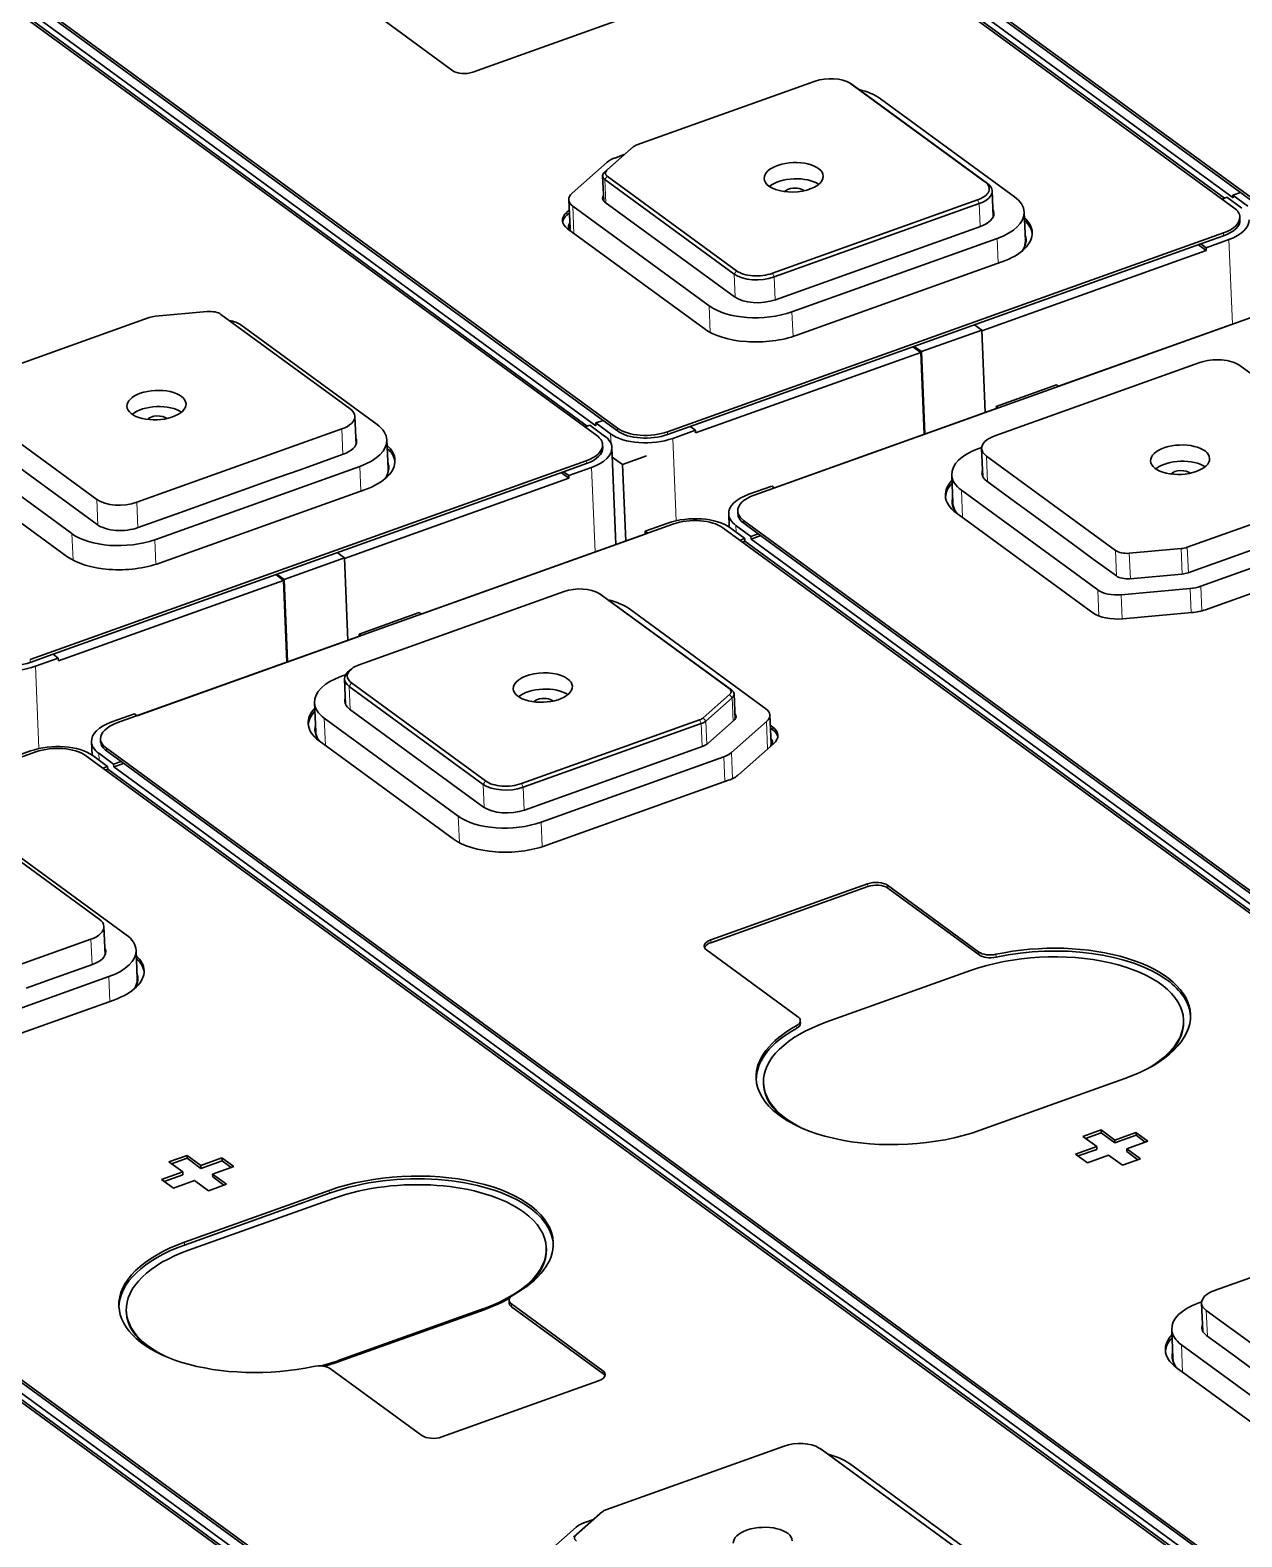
# Model space of a CAD drawing. Extents: x -1334 to -16, y -214 to 699.
# Drawn here: x -363.4 to -279.4, y 161.6 to 266.1 of the extents above; entities that cross this region are included whole.
import ezdxf

# ---------------------------------------------------------------- set-up
doc = ezdxf.new("R2010")
doc.units = 0

msp = doc.modelspace()

# ---------------------------------------------------------------- linework, layer by layer
at = {"color": 7, "lineweight": 35}
for p, q in [((-279.905, 253.768), (-357.382, 310.413)), ((-355.944, 310.928), (-278.466, 254.282)), ((-280.562, 254.43), (-355.85, 309.475)), ((-355.432, 309.624), (-279.966, 254.45)), ((-354.929, 309.997), (-279.464, 254.823)), ((-400.127, 295.13), (-322.649, 238.485)), ((-324.088, 237.97), (-401.566, 294.616)), ((-324.746, 238.633), (-400.033, 293.677)), ((-399.615, 293.827), (-324.15, 238.652)), ((-399.113, 294.2), (-323.647, 239.025)), ((-319.191, 238.233), (-280.629, 252.021)), ((-317.602, 238.603), (-282.202, 251.261)), ((-274.619, 247.627), (-313.181, 233.839)), ((-363.375, 222.435), (-324.813, 236.223)), ((-361.785, 222.806), (-326.385, 235.463)), ((-313.905, 232.092), (-236.428, 175.446)), ((-318.802, 231.829), (-357.364, 218.041)), ((-237.867, 174.932), (-315.344, 231.577)), ((-312.891, 231.161), (-237.426, 175.987)), ((-238.524, 175.594), (-313.812, 230.639)), ((-313.393, 230.788), (-237.928, 175.614)), ((-358.089, 216.294), (-280.611, 159.649)), ((-362.986, 216.031), (-401.548, 202.243)), ((-282.05, 159.134), (-359.527, 215.78)), ((-357.074, 215.364), (-281.609, 160.189)), ((-282.707, 159.797), (-357.995, 214.841)), ((-357.577, 214.991), (-282.111, 159.816)), ((-326.233, 143.337), (-403.711, 199.982)), ((-402.272, 200.496), (-324.794, 143.851)), ((-401.258, 199.566), (-325.792, 144.392)), ((-326.89, 143.999), (-402.178, 199.043)), ((-401.76, 199.193), (-326.294, 144.019))]:
    msp.add_line(p, q, dxfattribs=at)
at = {"color": 7, "lineweight": 35, "ltscale": 0.196195}
for p, q in [((-340.404, 267.903), (-334.069, 263.271)), ((-297.589, 202.159), (-303.924, 206.791)), ((-297.581, 201.964), (-303.916, 206.596)), ((-323.659, 172.929), (-329.994, 177.561)), ((-342.549, 173.269), (-336.214, 168.638))]:
    msp.add_line(p, q, dxfattribs=at)
at = {"color": 7, "lineweight": 35, "ltscale": 0.288714}
msp.add_line((-332.686, 263.171), (-321.812, 267.059), dxfattribs=at)
at = {"color": 7, "lineweight": 35, "ltscale": 0.327888}
for p, q in [((-308.954, 262.54), (-321.303, 258.125)), ((-283.143, 230.225), (-270.793, 234.64)), ((-329.306, 213.838), (-316.956, 218.254)), ((-268.895, 183.115), (-281.245, 178.7)), ((-311.098, 167.907), (-323.448, 163.491))]:
    msp.add_line(p, q, dxfattribs=at)
at = {"color": 7, "lineweight": 35, "ltscale": 0.005021}
for p, q in [((-306.519, 262.397), (-306.35, 262.288)), ((-323.914, 227.014), (-323.746, 226.905)), ((-323.675, 163.372), (-323.834, 163.249))]:
    msp.add_line(p, q, dxfattribs=at)
at = {"color": 7, "lineweight": 35, "ltscale": 0.287861}
for p, q in [((-297.169, 255.563), (-306.464, 262.359)), ((-296.994, 255.45), (-306.289, 262.246)), ((-304.425, 261.329), (-295.13, 254.533)), ((-270.214, 236.038), (-279.509, 242.834)), ((-368.046, 240.34), (-358.751, 233.545)), ((-360.476, 231.169), (-369.771, 237.964)), ((-370.13, 236.39), (-360.834, 229.594)), ((-341.251, 220.582), (-331.956, 213.786)), ((-333.689, 211.584), (-342.984, 218.38)), ((-341.227, 219.008), (-331.932, 212.212)), ((-343.342, 216.805), (-334.047, 210.009)), ((-358.58, 204.443), (-367.875, 211.239)), ((-366.004, 210.149), (-356.709, 203.353)), ((-281.824, 177.302), (-272.529, 170.506)), ((-274.255, 168.13), (-283.55, 174.926)), ((-299.313, 160.93), (-308.609, 167.725)), ((-299.139, 160.816), (-308.434, 167.612)), ((-306.57, 166.695), (-297.275, 159.899))]:
    msp.add_line(p, q, dxfattribs=at)
at = {"color": 7, "lineweight": 13, "ltscale": 0.005206}
for p, q in [((-306.464, 262.359), (-306.289, 262.246)), ((-297.169, 255.563), (-296.994, 255.45)), ((-323.859, 226.976), (-323.685, 226.863)), ((-314.902, 220.428), (-314.728, 220.314)), ((-308.609, 167.725), (-308.434, 167.612))]:
    msp.add_line(p, q, dxfattribs=at)
at = {"color": 7, "lineweight": 35, "ltscale": 0.060867}
for p, q in [((-321.722, 257.855), (-323.544, 256.241)), ((-321.556, 257.984), (-323.379, 256.369)), ((-316.703, 218.395), (-314.881, 220.009)), ((-316.523, 218.177), (-314.701, 219.791)), ((-316.388, 216.612), (-314.566, 218.227)), ((-323.867, 163.222), (-325.689, 161.607)), ((-323.701, 163.35), (-325.524, 161.735))]:
    msp.add_line(p, q, dxfattribs=at)
at = {"color": 7, "lineweight": 35, "ltscale": 0.01744}
for p, q in [((-322.834, 257.217), (-322.177, 257.452)), ((-324.979, 162.584), (-324.322, 162.818))]:
    msp.add_line(p, q, dxfattribs=at)
at = {"color": 7, "lineweight": 13, "ltscale": 0.005235}
msp.add_line((-321.556, 257.984), (-321.722, 257.855), dxfattribs=at)
at = {"color": 7, "lineweight": 35, "ltscale": 0.00502}
for p, q in [((-321.53, 258.006), (-321.689, 257.883)), ((-341.079, 221.806), (-341.238, 221.683)), ((-308.664, 167.763), (-308.495, 167.654))]:
    msp.add_line(p, q, dxfattribs=at)
at = {"color": 7, "lineweight": 35, "ltscale": 0.080984}
for p, q in [((-325.796, 254.77), (-323.371, 256.918)), ((-312.318, 218.143), (-314.742, 215.995))]:
    msp.add_line(p, q, dxfattribs=at)
at = {"color": 7, "lineweight": 35, "ltscale": 0.043368}
msp.add_line((-323.68, 255.975), (-323.607, 254.242), dxfattribs=at)
at = {"color": 7, "lineweight": 13, "ltscale": 0.005236}
for p, q in [((-323.379, 256.369), (-323.544, 256.241)), ((-323.701, 163.35), (-323.867, 163.222)), ((-325.524, 161.735), (-325.689, 161.607))]:
    msp.add_line(p, q, dxfattribs=at)
at = {"color": 7, "lineweight": 13, "ltscale": 0.007068}
for p, q in [((-323.357, 255.951), (-323.517, 255.718)), ((-314.4, 249.402), (-314.56, 249.169)), ((-341.091, 220.815), (-341.251, 220.582)), ((-314.881, 220.009), (-314.701, 219.791)), ((-316.703, 218.395), (-316.523, 218.177)), ((-331.796, 214.019), (-331.956, 213.786))]:
    msp.add_line(p, q, dxfattribs=at)
at = {"color": 7, "lineweight": 35, "ltscale": 0.277396}
for p, q in [((-323.517, 255.718), (-314.56, 249.169)), ((-323.357, 255.951), (-314.4, 249.402)), ((-297.075, 236.553), (-288.118, 230.004)), ((-314.902, 220.428), (-323.859, 226.976)), ((-314.728, 220.314), (-323.685, 226.863))]:
    msp.add_line(p, q, dxfattribs=at)
at = {"color": 7, "lineweight": 13, "ltscale": 0.040201}
for p, q in [((-323.517, 255.718), (-323.45, 254.111)), ((-341.251, 220.582), (-341.183, 218.976))]:
    msp.add_line(p, q, dxfattribs=at)
at = {"color": 7, "lineweight": 35, "ltscale": 0.044633}
msp.add_line((-296.669, 254.936), (-296.594, 253.152), dxfattribs=at)
at = {"color": 7, "lineweight": 35, "ltscale": 0.049865}
for p, q in [((-325.943, 252.325), (-326.027, 254.318)), ((-294.455, 253.467), (-294.371, 251.474)), ((-338.638, 237.669), (-338.554, 235.676)), ((-299.475, 235.244), (-299.392, 233.251)), ((-343.659, 219.446), (-343.575, 217.453)), ((-312.003, 216.602), (-312.087, 218.595)), ((-356.034, 202.286), (-355.95, 200.294)), ((-284.225, 175.993), (-284.141, 174))]:
    msp.add_line(p, q, dxfattribs=at)
at = {"color": 7, "lineweight": 35, "ltscale": 0.292894}
for p, q in [((-316.293, 246.966), (-325.751, 253.881)), ((-326.109, 252.306), (-316.651, 245.391)), ((-289.343, 227.263), (-298.801, 234.177)), ((-299.159, 232.602), (-289.701, 225.688)), ((-321.821, 225.946), (-312.363, 219.032))]:
    msp.add_line(p, q, dxfattribs=at)
at = {"color": 7, "lineweight": 13, "ltscale": 0.047419}
for p, q in [((-325.671, 251.986), (-325.751, 253.881)), ((-298.721, 232.282), (-298.801, 234.177))]:
    msp.add_line(p, q, dxfattribs=at)
at = {"color": 7, "lineweight": 35, "ltscale": 0.278243}
msp.add_line((-323.521, 254.163), (-314.536, 247.594), dxfattribs=at)
at = {"color": 7, "lineweight": 35, "ltscale": 0.377548}
for p, q in [((-311.91, 249.221), (-297.69, 254.305)), ((-311.701, 247.388), (-297.48, 252.472)), ((-296.332, 251.633), (-310.552, 246.549)), ((-310.219, 244.923), (-295.999, 250.008)), ((-282.275, 243.035), (-296.496, 237.951)), ((-355.984, 233.343), (-341.764, 238.428)), ((-340.515, 235.835), (-354.736, 230.751)), ((-326.349, 227.158), (-340.569, 222.073))]:
    msp.add_line(p, q, dxfattribs=at)
at = {"color": 7, "lineweight": 35, "ltscale": 0.377549}
for p, q in [((-311.794, 248.968), (-297.573, 254.052)), ((-354.402, 229.126), (-340.182, 234.21))]:
    msp.add_line(p, q, dxfattribs=at)
at = {"color": 7, "lineweight": 13, "ltscale": 0.00697}
for p, q in [((-297.69, 254.305), (-297.573, 254.052)), ((-311.91, 249.221), (-311.794, 248.968)), ((-316.956, 218.254), (-316.84, 218.001)), ((-329.306, 213.838), (-329.189, 213.585))]:
    msp.add_line(p, q, dxfattribs=at)
at = {"color": 7, "lineweight": 13, "ltscale": 0.039759}
for p, q in [((-297.573, 254.052), (-297.506, 252.463)), ((-316.773, 216.412), (-316.84, 218.001))]:
    msp.add_line(p, q, dxfattribs=at)
at = {"color": 7, "lineweight": 35, "ltscale": 0.008939}
for p, q in [((-280.393, 254.491), (-280.729, 254.371)), ((-324.576, 238.693), (-324.913, 238.573)), ((-314.156, 230.709), (-313.82, 230.829)), ((-358.34, 214.911), (-358.003, 215.032))]:
    msp.add_line(p, q, dxfattribs=at)
at = {"color": 7, "lineweight": 35, "ltscale": 0.032003}
for p, q in [((-279.359, 253.736), (-280.393, 254.491)), ((-324.158, 238.843), (-323.124, 238.087)), ((-313.82, 230.829), (-314.853, 231.585)), ((-314.435, 231.734), (-313.401, 230.979)), ((-358.003, 215.032), (-359.036, 215.787)), ((-358.618, 215.937), (-357.585, 215.181))]:
    msp.add_line(p, q, dxfattribs=at)
at = {"color": 7, "lineweight": 35, "ltscale": 0.013547}
for p, q in [((-279.464, 254.823), (-279.974, 254.641)), ((-323.647, 239.025), (-324.158, 238.843)), ((-313.401, 230.979), (-312.891, 231.161))]:
    msp.add_line(p, q, dxfattribs=at)
at = {"color": 7, "lineweight": 35, "ltscale": 0.032004}
for p, q in [((-279.974, 254.641), (-278.941, 253.885)), ((-323.542, 237.938), (-324.576, 238.693))]:
    msp.add_line(p, q, dxfattribs=at)
at = {"color": 7, "lineweight": 35, "ltscale": 0.00477}
for p, q in [((-279.966, 254.45), (-279.974, 254.641)), ((-281.833, 250.806), (-281.841, 250.997)), ((-324.15, 238.652), (-324.158, 238.843)), ((-317.233, 238.149), (-317.241, 238.34)), ((-326.016, 235.009), (-326.024, 235.199)), ((-320.728, 231.142), (-320.736, 231.333)), ((-313.393, 230.788), (-313.401, 230.979)), ((-313.812, 230.639), (-313.82, 230.829)), ((-361.417, 222.351), (-361.425, 222.542)), ((-357.995, 214.841), (-358.003, 215.032)), ((-357.577, 214.991), (-357.585, 215.181))]:
    msp.add_line(p, q, dxfattribs=at)
at = {"color": 7, "lineweight": 35, "ltscale": 0.031157}
for p, q in [((-279.464, 254.823), (-278.458, 254.087)), ((-323.647, 239.025), (-322.641, 238.29)), ((-358.08, 216.099), (-357.074, 215.364))]:
    msp.add_line(p, q, dxfattribs=at)
at = {"color": 7, "lineweight": 35, "ltscale": 0.005689}
for p, q in [((-325.997, 253.607), (-326.167, 253.456)), ((-325.989, 253.412), (-326.159, 253.261))]:
    msp.add_line(p, q, dxfattribs=at)
at = {"color": 7, "lineweight": 13, "ltscale": 0.004878}
for p, q in [((-326.167, 253.456), (-326.159, 253.261)), ((-280.629, 252.021), (-280.621, 251.826)), ((-322.649, 238.485), (-322.641, 238.29)), ((-319.191, 238.233), (-319.183, 238.038)), ((-324.813, 236.223), (-324.804, 236.028)), ((-313.905, 232.092), (-313.897, 231.897)), ((-363.375, 222.435), (-363.366, 222.24)), ((-311.877, 217.561), (-311.885, 217.756)), ((-358.089, 216.294), (-358.08, 216.099)), ((-305.308, 206.891), (-305.299, 206.696)), ((-303.924, 206.791), (-303.916, 206.596)), ((-316.182, 203.003), (-316.174, 202.808)), ((-297.589, 202.159), (-297.581, 201.964)), ((-296.409, 202.001), (-296.401, 201.806)), ((-310.243, 196.857), (-310.251, 197.052)), ((-342.637, 185.627), (-342.629, 185.432)), ((-352.667, 181.843), (-352.675, 182.038)), ((-329.994, 177.561), (-330.002, 177.756)), ((-323.667, 173.124), (-323.659, 172.929))]:
    msp.add_line(p, q, dxfattribs=at)
at = {"color": 7, "lineweight": 35, "ltscale": 0.004878}
for p, q in [((-279.498, 253.126), (-279.49, 252.931)), ((-323.682, 237.328), (-323.673, 237.133)), ((-314.312, 232.734), (-314.304, 232.539)), ((-358.495, 216.936), (-358.487, 216.742)), ((-309.966, 197.221), (-309.974, 197.416)), ((-289.121, 189.821), (-289.113, 189.626)), ((-288.165, 189.121), (-288.156, 188.926)), ((-286.701, 189.645), (-286.692, 189.45)), ((-289.419, 188.673), (-289.411, 188.478)), ((-287.344, 188.522), (-287.336, 188.327)), ((-352.496, 188.055), (-352.488, 187.86)), ((-351.539, 187.355), (-351.531, 187.16)), ((-350.076, 187.879), (-350.067, 187.684)), ((-352.794, 186.907), (-352.786, 186.712)), ((-350.719, 186.756), (-350.711, 186.561)), ((-330.156, 177.818), (-330.165, 178.013))]:
    msp.add_line(p, q, dxfattribs=at)
at = {"color": 7, "lineweight": 35, "ltscale": 0.041975}
for p, q in [((-282.202, 251.261), (-280.621, 251.826)), ((-281.841, 250.997), (-280.26, 251.562)), ((-318.822, 237.774), (-317.241, 238.34)), ((-326.024, 235.199), (-324.443, 235.764)), ((-319.155, 231.898), (-320.736, 231.333)), ((-363.366, 222.24), (-361.785, 222.806))]:
    msp.add_line(p, q, dxfattribs=at)
at = {"color": 7, "lineweight": 35, "ltscale": 0.413167}
for p, q in [((-297.395, 245.242), (-281.833, 250.806)), ((-341.578, 229.444), (-326.016, 235.009))]:
    msp.add_line(p, q, dxfattribs=at)
at = {"color": 7, "lineweight": 13, "ltscale": 0.043001}
for p, q in [((-296.26, 249.914), (-296.332, 251.633)), ((-340.515, 235.835), (-340.443, 234.117)), ((-315.208, 213.977), (-315.28, 215.695)), ((-357.911, 200.453), (-357.839, 198.734))]:
    msp.add_line(p, q, dxfattribs=at)
at = {"color": 7, "lineweight": 35, "ltscale": 0.01668}
for p, q in [((-281.833, 250.806), (-282.372, 251.2)), ((-301.624, 243.73), (-302.163, 244.124)), ((-326.016, 235.009), (-326.555, 235.402))]:
    msp.add_line(p, q, dxfattribs=at)
at = {"color": 7, "lineweight": 35, "ltscale": 0.011176}
for p, q in [((-282.202, 251.261), (-281.841, 250.997)), ((-317.241, 238.34), (-317.602, 238.603)), ((-326.385, 235.463), (-326.024, 235.199))]:
    msp.add_line(p, q, dxfattribs=at)
at = {"color": 7, "lineweight": 13, "ltscale": 0.146734}
for p, q in [((-280.26, 251.562), (-280.013, 245.698)), ((-324.443, 235.764), (-324.197, 229.9))]:
    msp.add_line(p, q, dxfattribs=at)
at = {"color": 7, "lineweight": 13, "ltscale": 0.040166}
for p, q in [((-314.56, 249.169), (-314.493, 247.564)), ((-331.956, 213.786), (-331.888, 212.181))]:
    msp.add_line(p, q, dxfattribs=at)
at = {"color": 7, "lineweight": 13, "ltscale": 0.039754}
for p, q in [((-311.794, 248.968), (-311.727, 247.379)), ((-329.189, 213.585), (-329.122, 211.996))]:
    msp.add_line(p, q, dxfattribs=at)
at = {"color": 7, "lineweight": 35, "ltscale": 0.090148}
msp.add_line((-351.093, 246.566), (-354.685, 246.245), dxfattribs=at)
at = {"color": 7, "lineweight": 13, "ltscale": 0.046127}
for p, q in [((-316.215, 245.123), (-316.293, 246.966)), ((-360.476, 231.169), (-360.399, 229.325)), ((-333.611, 209.74), (-333.689, 211.584))]:
    msp.add_line(p, q, dxfattribs=at)
at = {"color": 7, "lineweight": 35, "ltscale": 0.412161}
for p, q in [((-276.545, 246.94), (-292.069, 241.389)), ((-320.728, 231.142), (-336.252, 225.591))]:
    msp.add_line(p, q, dxfattribs=at)
at = {"color": 7, "lineweight": 35, "ltscale": 0.327887}
for p, q in [((-355.117, 246.154), (-367.466, 241.738)), ((-329.189, 213.585), (-316.84, 218.001)), ((-371.509, 198.629), (-359.16, 203.045))]:
    msp.add_line(p, q, dxfattribs=at)
at = {"color": 7, "lineweight": 35, "ltscale": 0.277395}
msp.add_line((-341.185, 239.825), (-350.142, 246.374), dxfattribs=at)
at = {"color": 7, "lineweight": 35, "ltscale": 0.292893}
msp.add_line((-348.771, 245.65), (-339.313, 238.735), dxfattribs=at)
at = {"color": 7, "lineweight": 13, "ltscale": 0.042854}
for p, q in [((-310.552, 246.549), (-310.48, 244.836)), ((-354.664, 229.038), (-354.736, 230.751)), ((-327.948, 211.166), (-327.876, 209.453))]:
    msp.add_line(p, q, dxfattribs=at)
at = {"color": 7, "lineweight": 35, "ltscale": 0.015452}
for p, q in [((-297.397, 245.285), (-297.896, 245.649)), ((-302.078, 244.154), (-301.579, 243.789)), ((-341.58, 229.487), (-342.079, 229.852))]:
    msp.add_line(p, q, dxfattribs=at)
at = {"color": 7, "lineweight": 35, "ltscale": 0.111043}
for p, q in [((-301.579, 243.789), (-297.397, 245.285)), ((-345.762, 227.992), (-341.58, 229.487)), ((-336.39, 225.692), (-340.572, 224.197))]:
    msp.add_line(p, q, dxfattribs=at)
at = {"color": 7, "lineweight": 35, "ltscale": 0.143028}
msp.add_line((-297.397, 245.285), (-297.156, 239.569), dxfattribs=at)
at = {"color": 7, "lineweight": 35, "ltscale": 0.414415}
msp.add_line((-317.233, 238.149), (-301.624, 243.73), dxfattribs=at)
at = {"color": 7, "lineweight": 35, "ltscale": 0.141927}
msp.add_line((-301.386, 238.058), (-301.624, 243.73), dxfattribs=at)
at = {"color": 7, "lineweight": 35, "ltscale": 0.142992}
for p, q in [((-301.339, 238.075), (-301.579, 243.789)), ((-341.339, 223.772), (-341.58, 229.487))]:
    msp.add_line(p, q, dxfattribs=at)
at = {"color": 7, "lineweight": 35, "ltscale": 0.111044}
msp.add_line((-292.207, 241.49), (-296.389, 239.995), dxfattribs=at)
at = {"color": 7, "lineweight": 35, "ltscale": 0.004318}
for p, q in [((-292.067, 241.388), (-292.207, 241.49)), ((-296.389, 239.995), (-296.25, 239.893))]:
    msp.add_line(p, q, dxfattribs=at)
at = {"color": 7, "lineweight": 35, "ltscale": 0.048968}
for p, q in [((-340.859, 239.311), (-340.777, 237.354)), ((-358.255, 203.929), (-358.173, 201.972))]:
    msp.add_line(p, q, dxfattribs=at)
at = {"color": 7, "lineweight": 35, "ltscale": 0.409909}
for p, q in [((-296.336, 239.863), (-311.775, 234.343)), ((-340.519, 224.066), (-355.958, 218.545))]:
    msp.add_line(p, q, dxfattribs=at)
at = {"color": 7, "lineweight": 35, "ltscale": 0.003705}
msp.add_line((-296.383, 239.847), (-296.389, 239.995), dxfattribs=at)
at = {"color": 7, "lineweight": 13, "ltscale": 0.044095}
for p, q in [((-341.764, 238.428), (-341.69, 236.665)), ((-283.143, 230.225), (-283.069, 228.463)), ((-359.16, 203.045), (-359.085, 201.283))]:
    msp.add_line(p, q, dxfattribs=at)
at = {"color": 7, "lineweight": 35, "ltscale": 0.041974}
for p, q in [((-319.183, 238.038), (-317.602, 238.603)), ((-326.385, 235.463), (-324.804, 236.028)), ((-311.953, 234.473), (-313.534, 233.908)), ((-363.005, 221.977), (-361.425, 222.542)), ((-356.136, 218.675), (-357.717, 218.11)), ((-363.338, 216.1), (-364.919, 215.535))]:
    msp.add_line(p, q, dxfattribs=at)
at = {"color": 7, "lineweight": 13, "ltscale": 0.01706}
msp.add_line((-323.124, 238.087), (-323.095, 237.406), dxfattribs=at)
at = {"color": 7, "lineweight": 13, "ltscale": 0.142909}
for p, q in [((-318.582, 232.063), (-318.822, 237.774)), ((-362.765, 216.265), (-363.005, 221.977))]:
    msp.add_line(p, q, dxfattribs=at)
at = {"color": 7, "lineweight": 35, "ltscale": 0.101598}
for p, q in [((-365.007, 236.394), (-361.727, 233.995)), ((-294.037, 232.607), (-290.756, 230.208))]:
    msp.add_line(p, q, dxfattribs=at)
at = {"color": 7, "lineweight": 35, "ltscale": 0.07773}
for p, q in [((-344.591, 235.628), (-341.664, 236.675)), ((-355.884, 231.59), (-352.956, 232.637))]:
    msp.add_line(p, q, dxfattribs=at)
at = {"color": 7, "lineweight": 35, "ltscale": 0.168174}
msp.add_line((-322.754, 230.418), (-323.037, 237.139), dxfattribs=at)
at = {"color": 7, "lineweight": 35, "ltscale": 0.021831}
msp.add_line((-323.009, 236.476), (-322.304, 235.961), dxfattribs=at)
at = {"color": 7, "lineweight": 35, "ltscale": 0.044417}
for p, q in [((-322.304, 235.961), (-320.631, 236.559)), ((-344.591, 235.628), (-346.264, 235.03)), ((-351.283, 233.235), (-352.956, 232.637)), ((-280.312, 229.448), (-281.985, 228.85)), ((-361.987, 200.245), (-363.66, 199.647))]:
    msp.add_line(p, q, dxfattribs=at)
at = {"color": 7, "lineweight": 35, "ltscale": 0.005343}
for p, q in [((-297.598, 237.077), (-297.397, 237.149)), ((-282.347, 177.826), (-282.146, 177.898))]:
    msp.add_line(p, q, dxfattribs=at)
at = {"color": 7, "lineweight": 35, "ltscale": 0.04896}
for p, q in [((-297.4, 237.067), (-297.318, 235.11)), ((-282.15, 177.816), (-282.067, 175.859))]:
    msp.add_line(p, q, dxfattribs=at)
at = {"color": 7, "lineweight": 13, "ltscale": 0.044536}
msp.add_line((-297.075, 236.553), (-297, 234.773), dxfattribs=at)
at = {"color": 7, "lineweight": 35, "ltscale": 0.132682}
msp.add_line((-322.081, 230.658), (-322.304, 235.961), dxfattribs=at)
at = {"color": 7, "lineweight": 35, "ltscale": 0.133252}
for p, q in [((-351.283, 233.235), (-346.264, 235.03)), ((-280.312, 229.448), (-275.294, 231.243))]:
    msp.add_line(p, q, dxfattribs=at)
at = {"color": 7, "lineweight": 35, "ltscale": 0.005547}
for p, q in [((-311.774, 234.342), (-311.953, 234.473)), ((-320.736, 231.333), (-320.557, 231.202)), ((-355.957, 218.544), (-356.136, 218.675))]:
    msp.add_line(p, q, dxfattribs=at)
at = {"color": 7, "lineweight": 35, "ltscale": 0.059265}
for p, q in [((-297.044, 234.805), (-295.13, 233.406)), ((-360.633, 233.196), (-358.72, 231.797))]:
    msp.add_line(p, q, dxfattribs=at)
at = {"color": 7, "lineweight": 35, "ltscale": 0.033866}
for p, q in [((-360.633, 233.196), (-361.727, 233.995)), ((-294.037, 232.607), (-295.13, 233.406)), ((-278.786, 173.356), (-279.879, 174.155))]:
    msp.add_line(p, q, dxfattribs=at)
at = {"color": 7, "lineweight": 13, "ltscale": 0.044502}
msp.add_line((-358.751, 233.545), (-358.676, 231.766), dxfattribs=at)
at = {"color": 7, "lineweight": 13, "ltscale": 0.04409}
msp.add_line((-355.984, 233.343), (-355.91, 231.581), dxfattribs=at)
at = {"color": 7, "lineweight": 35, "ltscale": 0.02287}
for p, q in [((-314.902, 231.62), (-314.941, 232.534)), ((-359.085, 215.822), (-359.124, 216.736))]:
    msp.add_line(p, q, dxfattribs=at)
at = {"color": 7, "lineweight": 35, "ltscale": 0.336338}
for p, q in [((-269.545, 232.048), (-282.213, 227.519)), ((-281.879, 225.893), (-269.211, 230.423)), ((-315.28, 215.695), (-327.948, 211.166)), ((-327.615, 209.541), (-314.947, 214.07)), ((-357.911, 200.453), (-370.579, 195.923)), ((-370.246, 194.298), (-357.578, 198.827))]:
    msp.add_line(p, q, dxfattribs=at)
at = {"color": 7, "lineweight": 13, "ltscale": 0.011755}
for p, q in [((-314.415, 231.265), (-314.435, 231.734)), ((-358.598, 215.467), (-358.618, 215.937))]:
    msp.add_line(p, q, dxfattribs=at)
at = {"color": 7, "lineweight": 35, "ltscale": 0.031156}
msp.add_line((-313.897, 231.897), (-312.891, 231.161), dxfattribs=at)
at = {"color": 7, "lineweight": 35, "ltscale": 0.018053}
for p, q in [((-313.393, 230.788), (-312.713, 231.031)), ((-357.577, 214.991), (-356.897, 215.234))]:
    msp.add_line(p, q, dxfattribs=at)
at = {"color": 7, "lineweight": 35, "ltscale": 0.004434}
for p, q in [((-313.812, 230.639), (-313.979, 230.579)), ((-357.995, 214.841), (-358.162, 214.781))]:
    msp.add_line(p, q, dxfattribs=at)
at = {"color": 7, "lineweight": 35, "ltscale": 0.033867}
msp.add_line((-289.662, 229.409), (-290.756, 230.208), dxfattribs=at)
at = {"color": 7, "lineweight": 13, "ltscale": 0.044527}
msp.add_line((-288.043, 228.225), (-288.118, 230.004), dxfattribs=at)
at = {"color": 7, "lineweight": 35, "ltscale": 0.090149}
for p, q in [((-287.166, 229.812), (-283.575, 230.133)), ((-287.108, 228.044), (-283.516, 228.365))]:
    msp.add_line(p, q, dxfattribs=at)
at = {"color": 7, "lineweight": 13, "ltscale": 0.044199}
msp.add_line((-283.575, 230.133), (-283.5, 228.367), dxfattribs=at)
at = {"color": 7, "lineweight": 35, "ltscale": 0.049646}
msp.add_line((-289.662, 229.409), (-288.059, 228.237), dxfattribs=at)
at = {"color": 7, "lineweight": 13, "ltscale": 0.0442}
msp.add_line((-287.092, 228.046), (-287.166, 229.812), dxfattribs=at)
at = {"color": 7, "lineweight": 35, "ltscale": 0.029181}
msp.add_line((-283.085, 228.457), (-281.985, 228.85), dxfattribs=at)
at = {"color": 7, "lineweight": 35, "ltscale": 0.414414}
msp.add_line((-361.417, 222.351), (-345.808, 227.932), dxfattribs=at)
at = {"color": 7, "lineweight": 35, "ltscale": 0.016679}
msp.add_line((-345.808, 227.932), (-346.346, 228.326), dxfattribs=at)
at = {"color": 7, "lineweight": 35, "ltscale": 0.015451}
msp.add_line((-346.261, 228.356), (-345.762, 227.992), dxfattribs=at)
at = {"color": 7, "lineweight": 35, "ltscale": 0.141928}
msp.add_line((-345.569, 222.26), (-345.808, 227.932), dxfattribs=at)
at = {"color": 7, "lineweight": 35, "ltscale": 0.143029}
msp.add_line((-345.762, 227.992), (-345.522, 222.275), dxfattribs=at)
at = {"color": 7, "lineweight": 13, "ltscale": 0.045141}
msp.add_line((-289.267, 225.459), (-289.343, 227.263), dxfattribs=at)
at = {"color": 7, "lineweight": 35, "ltscale": 0.119943}
for p, q in [((-282.947, 227.363), (-287.725, 226.936)), ((-287.608, 225.265), (-282.829, 225.692))]:
    msp.add_line(p, q, dxfattribs=at)
at = {"color": 7, "lineweight": 13, "ltscale": 0.04191}
msp.add_line((-287.655, 225.261), (-287.725, 226.936), dxfattribs=at)
at = {"color": 7, "lineweight": 13, "ltscale": 0.041916}
msp.add_line((-282.876, 225.688), (-282.947, 227.363), dxfattribs=at)
at = {"color": 7, "lineweight": 13, "ltscale": 0.042701}
msp.add_line((-282.141, 225.812), (-282.213, 227.519), dxfattribs=at)
at = {"color": 7, "lineweight": 35, "ltscale": 0.004319}
for p, q in [((-336.25, 225.59), (-336.39, 225.692)), ((-340.572, 224.197), (-340.433, 224.095))]:
    msp.add_line(p, q, dxfattribs=at)
at = {"color": 7, "lineweight": 35, "ltscale": 0.003742}
msp.add_line((-340.572, 224.197), (-340.566, 224.047), dxfattribs=at)
at = {"color": 7, "lineweight": 35, "ltscale": 0.011175}
msp.add_line((-361.425, 222.542), (-361.785, 222.806), dxfattribs=at)
at = {"color": 7, "lineweight": 35, "ltscale": 0.007247}
msp.add_line((-341.781, 221.28), (-341.509, 221.377), dxfattribs=at)
at = {"color": 7, "lineweight": 35, "ltscale": 0.044624}
msp.add_line((-341.576, 221.096), (-341.501, 219.313), dxfattribs=at)
at = {"color": 7, "lineweight": 35, "ltscale": 0.287862}
for p, q in [((-341.091, 220.815), (-331.796, 214.019)), ((-283.908, 173.351), (-274.613, 166.555))]:
    msp.add_line(p, q, dxfattribs=at)
at = {"color": 7, "lineweight": 13, "ltscale": 0.040625}
msp.add_line((-314.701, 219.791), (-314.633, 218.168), dxfattribs=at)
at = {"color": 7, "lineweight": 35, "ltscale": 0.043764}
msp.add_line((-314.565, 220.057), (-314.491, 218.308), dxfattribs=at)
at = {"color": 7, "lineweight": 13, "ltscale": 0.04742}
for p, q in [((-342.984, 218.38), (-342.904, 216.484)), ((-283.47, 173.031), (-283.55, 174.926))]:
    msp.add_line(p, q, dxfattribs=at)
at = {"color": 7, "lineweight": 13, "ltscale": 0.040452}
msp.add_line((-316.523, 218.177), (-316.455, 216.56), dxfattribs=at)
at = {"color": 7, "lineweight": 13, "ltscale": 0.047589}
msp.add_line((-312.238, 216.241), (-312.318, 218.143), dxfattribs=at)
at = {"color": 7, "lineweight": 35, "ltscale": 0.005319}
for p, q in [((-311.885, 217.756), (-312.057, 217.882)), ((-311.877, 217.561), (-312.048, 217.687))]:
    msp.add_line(p, q, dxfattribs=at)
at = {"color": 7, "lineweight": 35, "ltscale": 0.328998}
msp.add_line((-329.096, 212.005), (-316.705, 216.436), dxfattribs=at)
at = {"color": 7, "lineweight": 35, "ltscale": 0.080983}
for p, q in [((-314.251, 214.457), (-311.826, 216.606)), ((-327.941, 160.136), (-325.516, 162.284))]:
    msp.add_line(p, q, dxfattribs=at)
at = {"color": 7, "lineweight": 35, "ltscale": 0.013548}
msp.add_line((-357.585, 215.181), (-357.074, 215.364), dxfattribs=at)
at = {"color": 7, "lineweight": 13, "ltscale": 0.045214}
msp.add_line((-314.666, 214.188), (-314.742, 215.995), dxfattribs=at)
at = {"color": 7, "lineweight": 35, "ltscale": 0.288713}
for p, q in [((-305.308, 206.891), (-316.182, 203.003)), ((-305.299, 206.696), (-316.174, 202.808)), ((-334.831, 168.537), (-323.957, 172.425))]:
    msp.add_line(p, q, dxfattribs=at)
at = {"color": 7, "lineweight": 35, "ltscale": 0.196194}
for p, q in [((-316.472, 202.304), (-310.136, 197.673)), ((-323.667, 173.124), (-330.002, 177.756))]:
    msp.add_line(p, q, dxfattribs=at)
at = {"color": 7, "lineweight": 35, "ltscale": 0.077731}
msp.add_line((-361.987, 200.245), (-359.059, 201.292), dxfattribs=at)
at = {"color": 7, "lineweight": 35, "ltscale": 0.266504}
for p, q in [((-298.166, 200.874), (-308.203, 197.285)), ((-297.502, 189.801), (-287.464, 193.39)), ((-342.637, 185.627), (-352.675, 182.038)), ((-342.629, 185.432), (-352.667, 181.843)), ((-342.349, 185.077), (-352.387, 181.488)), ((-341.943, 173.852), (-331.906, 177.441))]:
    msp.add_line(p, q, dxfattribs=at)
at = {"color": 7, "lineweight": 35, "ltscale": 0.002168}
for p, q in [((-283.399, 197.372), (-283.402, 197.459)), ((-312.52, 192.979), (-312.523, 193.065)), ((-327.582, 181.575), (-327.586, 181.661)), ((-356.703, 177.181), (-356.707, 177.268))]:
    msp.add_line(p, q, dxfattribs=at)
at = {"color": 7, "lineweight": 35, "ltscale": 0.033313}
for p, q in [((-289.121, 189.821), (-290.376, 189.372)), ((-287.642, 187.374), (-286.388, 187.822)), ((-351.017, 185.607), (-349.762, 186.056))]:
    msp.add_line(p, q, dxfattribs=at)
at = {"color": 7, "lineweight": 35, "ltscale": 0.029633}
for p, q in [((-290.376, 189.372), (-289.419, 188.673)), ((-288.165, 189.121), (-289.121, 189.821)), ((-288.156, 188.926), (-289.113, 189.626)), ((-288.599, 188.073), (-287.642, 187.374)), ((-286.388, 187.822), (-287.344, 188.522)), ((-353.751, 187.606), (-352.794, 186.907)), ((-351.539, 187.355), (-352.496, 188.055)), ((-351.531, 187.16), (-352.488, 187.86)), ((-351.974, 186.307), (-351.017, 185.607)), ((-349.762, 186.056), (-350.719, 186.756))]:
    msp.add_line(p, q, dxfattribs=at)
at = {"color": 7, "lineweight": 35, "ltscale": 0.028705}
for p, q in [((-289.113, 189.626), (-290.194, 189.24)), ((-352.488, 187.86), (-353.569, 187.473))]:
    msp.add_line(p, q, dxfattribs=at)
at = {"color": 7, "lineweight": 35, "ltscale": 0.038865}
for p, q in [((-286.701, 189.645), (-288.165, 189.121)), ((-286.692, 189.45), (-288.156, 188.926)), ((-290.063, 187.55), (-288.599, 188.073)), ((-287.344, 188.522), (-285.881, 189.045)), ((-350.076, 187.879), (-351.539, 187.355)), ((-352.794, 186.907), (-354.258, 186.383)), ((-353.438, 185.784), (-351.974, 186.307))]:
    msp.add_line(p, q, dxfattribs=at)
at = {"color": 7, "lineweight": 35, "ltscale": 0.0254}
for p, q in [((-285.881, 189.045), (-286.701, 189.645)), ((-290.883, 188.149), (-290.063, 187.55)), ((-354.258, 186.383), (-353.438, 185.784))]:
    msp.add_line(p, q, dxfattribs=at)
at = {"color": 7, "lineweight": 35, "ltscale": 0.01977}
for p, q in [((-286.054, 188.983), (-286.692, 189.45)), ((-349.429, 187.217), (-350.067, 187.684))]:
    msp.add_line(p, q, dxfattribs=at)
at = {"color": 7, "lineweight": 35, "ltscale": 0.038866}
for p, q in [((-289.419, 188.673), (-290.883, 188.149)), ((-350.067, 187.684), (-351.531, 187.16)), ((-350.719, 186.756), (-349.255, 187.279))]:
    msp.add_line(p, q, dxfattribs=at)
at = {"color": 7, "lineweight": 35, "ltscale": 0.034258}
msp.add_line((-289.411, 188.478), (-290.701, 188.017), dxfattribs=at)
at = {"color": 7, "lineweight": 35, "ltscale": 0.024003}
msp.add_line((-286.561, 187.76), (-287.336, 188.327), dxfattribs=at)
at = {"color": 7, "lineweight": 35, "ltscale": 0.033314}
msp.add_line((-352.496, 188.055), (-353.751, 187.606), dxfattribs=at)
at = {"color": 7, "lineweight": 35, "ltscale": 0.025399}
msp.add_line((-349.255, 187.279), (-350.076, 187.879), dxfattribs=at)
at = {"color": 7, "lineweight": 35, "ltscale": 0.034257}
msp.add_line((-352.786, 186.712), (-354.076, 186.25), dxfattribs=at)
at = {"color": 7, "lineweight": 35, "ltscale": 0.024004}
msp.add_line((-349.936, 185.994), (-350.711, 186.561), dxfattribs=at)
at = {"color": 7, "lineweight": 35, "ltscale": 0.266505}
msp.add_line((-341.94, 173.766), (-331.902, 177.355), dxfattribs=at)
at = {"color": 7, "lineweight": 13, "ltscale": 0.002168}
for p, q in [((-331.902, 177.355), (-331.906, 177.441)), ((-341.94, 173.766), (-341.943, 173.852))]:
    msp.add_line(p, q, dxfattribs=at)
at = {"color": 7, "lineweight": 13, "ltscale": 0.044537}
msp.add_line((-281.824, 177.302), (-281.749, 175.522), dxfattribs=at)
at = {"color": 7, "lineweight": 35, "ltscale": 0.059266}
msp.add_line((-281.793, 175.554), (-279.879, 174.155), dxfattribs=at)
at = {"color": 7, "lineweight": 35}
for centre, radius, start, end in [((-310.595, 254.414), 0.669, 107.31274, 134.71297), ((-327.991, 219.032), 0.669, 107.31274, 134.71297), ((-335.649, 188.013), 11.298, 289.37179, 299.253)]:
    msp.add_arc(centre, radius, start, end, dxfattribs=at)
for centre, major_axis, start_param, end_param in [((-333.233, 263.57), (-0.999, -0.042), 0.5579785, 2.1287748), ((-307.969, 261.821), (1.798, 0.076), 0.6116376, 2.1287748), ((-307.969, 261.821), (1.798, 0.076), 0.5579785, 0.6116376), ((-307.962, 261.647), (-1.998, -0.084), 3.6995711, 3.7532302), ((-307.896, 260.088), (-4.146, -0.175), 3.6995711, 4.1904765), ((-320.866, 257.805), (-0.799, -0.034), 5.2703675, 5.6715685), ((-321.904, 256.538), (1.699, 0.072), 2.1287748, 2.5924224), ((-320.859, 257.632), (0.999, 0.042), 2.5299759, 2.5924224), ((-320.866, 257.805), (-0.799, -0.034), 5.6715685, 5.7340135), ((-322.681, 256.017), (-0.999, -0.042), 5.734015, 6.2831313), ((-322.681, 256.017), (-0.999, -0.042), 6.2831313, 6.8411638), ((-322.688, 256.19), (0.799, 0.034), 2.5924224, 3.6995711), ((-310.432, 255.881), (2.048, 0.086), 0.0001151, 3.1417078), ((-310.432, 255.881), (2.048, 0.086), 3.1417078, 3.6995711), ((-310.432, 255.881), (2.048, 0.086), 3.6995711, 6.2833005), ((-310.384, 254.754), (2.048, 0.086), 0.58505, 2.5565424), ((-310.384, 254.754), (0.749, 0.032), 0.4529955, 2.1287748), ((-298.674, 255.025), (1.798, 0.076), 5.2703674, 6.8411638), ((-298.667, 254.852), (-1.998, -0.084), 2.1287748, 3.1417078), ((-298.667, 254.852), (-1.998, -0.084), 3.1417078, 3.6995711), ((-324.329, 254.389), (1.699, 0.072), 2.5924224, 3.1415386), ((-324.329, 254.389), (1.699, 0.072), 3.1415386, 3.6995711), ((-322.684, 254.462), (-0.999, -0.042), 5.909816, 6.2831313), ((-322.684, 254.462), (-0.999, -0.042), 6.2831313, 6.8411638), ((-298.601, 253.292), (-4.146, -0.175), 3.1417078, 3.6995711), ((-324.269, 252.964), (2.198, 0.093), 2.5924224, 3.1415386), ((-324.269, 252.964), (2.198, 0.093), 3.1415386, 3.6995711), ((-324.26, 252.769), (2.198, 0.093), 2.5924224, 3.052416), ((-298.601, 253.292), (-2.048, -0.086), 2.1287748, 3.1417078), ((-298.601, 253.292), (-2.048, -0.086), 3.1417078, 3.3629209), ((-298.601, 253.292), (-4.146, -0.175), 2.1287748, 3.1417078), ((-298.541, 251.867), (4.646, 0.196), 0.0001151, 0.4680013), ((-298.533, 251.672), (4.646, 0.196), 0.0421507, 0.4680013), ((-281.996, 253.02), (2.498, 0.105), 5.2703675, 6.2833005), ((-281.988, 252.825), (-2.498, -0.105), 2.1287748, 3.1417078), ((-281.961, 252.805), (3.107, 0.131), 5.2703675, 6.2833005), ((-281.996, 253.02), (2.498, 0.105), 0.0001151, 0.5579785), ((-324.554, 252.479), (-1.499, -0.063), 5.9065508, 6.2831313), ((-324.554, 252.479), (-1.499, -0.063), 6.2831313, 6.5519329), ((-324.543, 252.219), (1.499, 0.063), 2.7649581, 2.9665354), ((-324.245, 252.397), (1.699, 0.072), 3.1415386, 3.3479242), ((-298.541, 251.867), (4.646, 0.196), 5.2703675, 6.2833005), ((-298.521, 251.386), (-4.196, -0.177), 3.1417078, 3.2959021), ((-298.521, 251.386), (-4.196, -0.177), 2.7567738, 3.1417078), ((-298.517, 251.299), (4.146, 0.175), 6.0120286, 6.2833005), ((-298.51, 251.126), (4.196, 0.177), 0.0622392, 0.1543094), ((-312.887, 249.767), (-1.998, -0.084), 0.5579785, 2.1287748), ((-312.895, 249.94), (1.798, 0.076), 3.6995711, 5.2703675), ((-350.978, 246.075), (0.999, 0.042), 0.5579785, 1.6651272), ((-312.822, 248.208), (-4.146, -0.175), 0.5579785, 2.1287748), ((-312.822, 248.208), (-2.048, -0.086), 0.5579785, 2.1287748), ((-354.57, 245.754), (0.999, 0.042), 1.6651272, 2.1287748), ((-350.193, 245.142), (1.699, 0.072), 0.5579785, 1.1670077), ((-312.762, 246.782), (4.646, 0.196), 3.6995711, 5.2703675), ((-281.182, 242.236), (-1.998, -0.084), 3.6995711, 5.2703675), ((-354.615, 240.083), (2.048, 0.086), 2.1287748, 3.1417078), ((-354.615, 240.083), (2.048, 0.086), 0.0001151, 2.1287748), ((-354.615, 240.083), (2.048, 0.086), 3.1417078, 6.2833005), ((-354.568, 238.956), (2.048, 0.086), 0.58505, 2.5565424), ((-354.568, 238.956), (0.749, 0.032), 0.4530394, 2.6885532), ((-342.857, 239.227), (1.998, 0.084), 5.2703675, 6.2833005), ((-342.857, 239.227), (1.998, 0.084), 0.0001151, 0.5579785), ((-342.785, 237.494), (-4.146, -0.175), 3.1417078, 3.6995711), ((-320.558, 239.232), (2.498, 0.105), 3.6995711, 5.2703675), ((-320.55, 239.038), (-2.498, -0.105), 0.5579785, 2.1287748), ((-342.785, 237.494), (2.048, 0.086), 5.2703675, 6.2833005), ((-342.785, 237.494), (2.048, 0.086), 0.0001151, 0.2213283), ((-342.785, 237.494), (-4.146, -0.175), 2.1287748, 3.1417078), ((-342.725, 236.069), (4.646, 0.196), 0.0001151, 0.4680013), ((-326.179, 237.223), (2.498, 0.105), 5.2703675, 6.2833005), ((-326.179, 237.223), (2.498, 0.105), 0.0001151, 0.5579785), ((-326.144, 237.008), (3.107, 0.131), 0.0001151, 0.5579785), ((-320.523, 239.018), (3.107, 0.131), 3.6995711, 5.2703675), ((-295.402, 237.151), (1.998, 0.084), 2.1287748, 3.1417078), ((-283.644, 236.296), (2.048, 0.086), 0.0001151, 3.1417078), ((-342.725, 236.069), (4.646, 0.196), 5.2703675, 6.2833005), ((-342.716, 235.874), (4.646, 0.196), 0.0421507, 0.4680013), ((-326.171, 237.028), (-2.498, -0.105), 2.1287748, 3.1417078), ((-326.144, 237.008), (3.107, 0.131), 5.2703675, 6.2833005), ((-295.329, 235.418), (-4.146, -0.175), 5.2703675, 6.2833005), ((-295.402, 237.151), (1.998, 0.084), 3.1417078, 3.6995711), ((-283.644, 236.296), (2.048, 0.086), 3.1417078, 5.2703675), ((-283.597, 235.169), (2.048, 0.086), 0.58505, 2.52143), ((-283.644, 236.296), (2.048, 0.086), 5.2703675, 6.2833005), ((-342.704, 235.588), (-4.196, -0.177), 2.7567738, 3.1417078), ((-342.701, 235.501), (4.146, 0.175), 6.0120286, 6.2833005), ((-342.704, 235.588), (-4.196, -0.177), 3.1417078, 3.2959021), ((-342.693, 235.328), (-4.196, -0.177), 3.2038318, 3.2959021), ((-295.329, 235.418), (-4.146, -0.175), 0.0001151, 0.5579785), ((-295.329, 235.418), (2.048, 0.086), 2.9204401, 3.1417078), ((-295.329, 235.418), (2.048, 0.086), 3.1417078, 3.6995711), ((-283.597, 235.169), (2.048, 0.086), 2.52143, 2.5565424), ((-283.597, 235.169), (0.749, 0.032), 0.4530394, 2.6885532), ((-295.269, 233.993), (4.646, 0.196), 2.6735926, 3.1417078), ((-295.261, 233.798), (4.646, 0.196), 2.6735926, 3.0994433), ((-357.078, 234.143), (-1.998, -0.084), 0.5579785, 2.1287748), ((-311.833, 232.664), (3.107, 0.131), 2.1287748, 3.1417078), ((-311.814, 232.839), (2.498, 0.105), 2.1287748, 3.1417078), ((-295.269, 233.993), (4.646, 0.196), 3.1417078, 3.6995711), ((-295.249, 233.512), (-4.196, -0.177), 6.1287238, 6.2833005), ((-295.249, 233.512), (-4.196, -0.177), 0.0001151, 0.3862103), ((-295.238, 233.252), (-4.196, -0.177), 6.1287238, 6.220938), ((-295.245, 233.426), (4.146, 0.175), 3.1417078, 3.4127195), ((-317.454, 230.655), (3.107, 0.131), 0.5579785, 2.1287748), ((-317.435, 230.83), (2.498, 0.105), 0.5579785, 2.1287748), ((-311.833, 232.664), (3.107, 0.131), 3.1417078, 3.6995711), ((-311.814, 232.839), (2.498, 0.105), 3.1417078, 3.6995711), ((-311.806, 232.645), (-2.498, -0.105), 0.0001151, 0.5579785), ((-357.005, 232.41), (-4.146, -0.175), 0.5579785, 2.1287748), ((-357.005, 232.41), (2.048, 0.086), 3.6995711, 5.2703675), ((-287.281, 230.303), (0.999, 0.042), 3.6995711, 4.8067198), ((-283.69, 230.625), (0.999, 0.042), 4.8067198, 5.2703675), ((-356.945, 230.985), (4.646, 0.196), 3.6995711, 5.2703675), ((-287.223, 228.536), (-0.999, -0.042), 0.5579785, 1.6651272), ((-283.631, 228.857), (-0.999, -0.042), 1.6651272, 2.1287748), ((-325.365, 226.438), (1.798, 0.076), 0.6116376, 2.1287748), ((-325.365, 226.438), (1.798, 0.076), 0.5579785, 0.6116376), ((-325.358, 226.265), (-1.998, -0.084), 3.6995711, 3.7532302), ((-287.921, 227.771), (1.699, 0.072), 3.6995711, 4.8067198), ((-283.142, 228.198), (1.699, 0.072), 4.8067198, 5.2703675), ((-325.292, 224.705), (-4.146, -0.175), 3.6995711, 4.1904765), ((-287.861, 226.346), (2.198, 0.093), 3.6995711, 4.8067198), ((-283.082, 226.773), (2.198, 0.093), 4.8067198, 5.2703675), ((-364.706, 223.22), (3.107, 0.131), 3.6995711, 5.2703675), ((-364.733, 223.24), (-2.498, -0.105), 0.5579785, 2.1287748), ((-339.578, 221.18), (-1.998, -0.084), 5.6715587, 6.2833005), ((-339.585, 221.354), (1.798, 0.076), 2.5299661, 3.6995711), ((-339.585, 221.354), (1.798, 0.076), 2.1287748, 2.5299661), ((-327.828, 220.498), (2.048, 0.086), 0.5579785, 3.1417078), ((-339.512, 219.621), (-4.146, -0.175), 5.2703675, 6.2833005), ((-339.578, 221.18), (-1.998, -0.084), 0.0001151, 0.5579785), ((-327.828, 220.498), (2.048, 0.086), 3.1417078, 6.2833005), ((-327.828, 220.498), (2.048, 0.086), 0.0001151, 0.5579785), ((-339.512, 219.621), (-4.146, -0.175), 0.0001151, 0.5579785), ((-339.512, 219.621), (-2.048, -0.086), 6.0620327, 6.2833005), ((-339.512, 219.621), (-2.048, -0.086), 0.0001151, 0.5579785), ((-327.78, 219.372), (2.048, 0.086), 0.58505, 2.5565424), ((-327.78, 219.372), (-0.749, -0.032), 3.5945882, 5.2703675), ((-315.571, 220.188), (0.799, 0.034), 5.734015, 6.8411638), ((-315.564, 220.015), (-0.999, -0.042), 3.1415386, 3.6995711), ((-315.564, 220.015), (-0.999, -0.042), 2.5924224, 3.1415386), ((-339.452, 218.195), (4.646, 0.196), 2.6735926, 3.1417078), ((-339.444, 218), (4.646, 0.196), 2.6735926, 3.0994433), ((-317.394, 218.574), (-0.799, -0.034), 2.1287748, 2.5924211), ((-315.429, 218.45), (-0.999, -0.042), 2.5924224, 3.1415386), ((-315.429, 218.45), (-0.999, -0.042), 3.1415386, 3.5149614), ((-313.785, 218.523), (1.699, 0.072), 6.2831313, 6.8411638), ((-313.785, 218.523), (1.699, 0.072), 5.7340151, 6.2831313), ((-356.017, 216.867), (3.107, 0.131), 2.1287748, 3.1417078), ((-355.997, 217.042), (2.498, 0.105), 2.1287748, 3.1417078), ((-339.452, 218.195), (4.646, 0.196), 3.1417078, 3.6995711), ((-339.432, 217.715), (-4.196, -0.177), 6.1287238, 6.2833005), ((-339.432, 217.715), (-4.196, -0.177), 0.0001151, 0.3862103), ((-339.421, 217.455), (4.196, 0.177), 2.9871311, 3.0793454), ((-339.428, 217.628), (4.146, 0.175), 3.1417078, 3.4127195), ((-317.386, 218.4), (0.999, 0.042), 5.2703675, 5.7340151), ((-313.725, 217.098), (2.198, 0.093), 6.2831313, 6.8411638), ((-313.717, 216.903), (2.198, 0.093), 0.0891865, 0.5579785), ((-361.638, 214.857), (3.107, 0.131), 0.5579785, 2.1287748), ((-361.619, 215.032), (2.498, 0.105), 0.5579785, 2.1287748), ((-356.017, 216.867), (3.107, 0.131), 3.1417078, 3.6995711), ((-355.997, 217.042), (2.498, 0.105), 3.1417078, 3.6995711), ((-355.989, 216.847), (-2.498, -0.105), 0.0001151, 0.5579785), ((-317.251, 216.836), (-0.999, -0.042), 2.1287748, 2.5924224), ((-313.701, 216.53), (1.699, 0.072), 6.0707684, 6.2831313), ((-313.4, 216.622), (-1.499, -0.063), 3.1415386, 3.5182267), ((-313.389, 216.362), (1.499, 0.063), 0.1750648, 0.3766341), ((-313.4, 216.622), (-1.499, -0.063), 2.9068824, 3.1415386), ((-313.725, 217.098), (2.198, 0.093), 5.7340151, 6.2831313), ((-316.21, 216.375), (1.699, 0.072), 5.2703675, 5.7340151), ((-316.15, 214.95), (2.198, 0.093), 5.2703675, 5.7340151), ((-330.283, 214.385), (-1.998, -0.084), 0.5579785, 2.1287748), ((-330.29, 214.558), (1.798, 0.076), 3.6995711, 5.2703675), ((-330.217, 212.825), (-2.048, -0.086), 0.5579785, 2.1287748), ((-330.217, 212.825), (-4.146, -0.175), 0.5579785, 2.1287748), ((-330.157, 211.4), (4.646, 0.196), 3.6995711, 5.2703675), ((-304.761, 206.492), (-0.999, -0.042), 3.6995711, 5.2703675), ((-304.753, 206.297), (0.999, 0.042), 0.5579785, 2.1287748), ((-360.253, 203.845), (1.998, 0.084), 5.2703675, 6.2833005), ((-360.253, 203.845), (1.998, 0.084), 0.0001151, 0.5579785), ((-360.18, 202.112), (-4.146, -0.175), 3.1417078, 3.6995711), ((-315.635, 202.604), (-0.999, -0.042), 5.2703675, 6.2833005), ((-315.627, 202.409), (0.999, 0.042), 2.1287748, 2.9443808), ((-292.951, 197.213), (10.041, 0.423), 0.5579785, 1.9005545), ((-360.18, 202.112), (2.048, 0.086), 5.2703675, 6.2833005), ((-360.18, 202.112), (2.048, 0.086), 0.0001151, 0.2213283), ((-360.18, 202.112), (-4.146, -0.175), 2.1287748, 3.1417078), ((-360.12, 200.686), (4.646, 0.196), 0.0001151, 0.4680013), ((-360.112, 200.491), (4.646, 0.196), 0.0421507, 0.4680013), ((-315.635, 202.604), (-0.999, -0.042), 0.0001151, 0.5579785), ((-292.944, 197.057), (9.542, 0.402), 0.0001151, 2.1287748), ((-296.753, 202.458), (0.999, 0.042), 3.6995711, 5.0421471), ((-296.744, 202.263), (-0.999, -0.042), 0.5579785, 1.9005545), ((-292.959, 197.408), (10.041, 0.423), 0.0001151, 1.9005545), ((-360.12, 200.686), (4.646, 0.196), 5.2703675, 6.2833005), ((-360.1, 200.205), (-4.196, -0.177), 3.1417078, 3.2959021), ((-360.1, 200.205), (-4.196, -0.177), 2.7567738, 3.1417078), ((-360.096, 200.119), (4.146, 0.175), 6.0120286, 6.2833005), ((-360.089, 199.946), (4.196, 0.177), 0.0622392, 0.1543094), ((-292.951, 197.213), (10.041, 0.423), 0.0195014, 0.5579785), ((-310.973, 197.374), (0.999, 0.042), 6.2831843, 6.8411638), ((-292.959, 197.408), (10.041, 0.423), 5.2703675, 6.2833005), ((-302.997, 193.819), (10.041, 0.423), 2.3569951, 3.1416438), ((-302.988, 193.624), (10.041, 0.423), 2.3569951, 3.1223339), ((-302.982, 193.468), (9.542, 0.402), 2.1287748, 3.1417078), ((-310.973, 197.374), (0.999, 0.042), 5.4985878, 6.2831843), ((-310.965, 197.179), (-0.999, -0.042), 2.3569951, 3.1415917), ((-292.944, 197.057), (9.542, 0.402), 5.5211884, 6.2833005), ((-292.94, 196.97), (9.542, 0.402), 5.7157863, 6.2835849), ((-302.997, 193.819), (10.041, 0.423), 3.1416438, 5.2703675), ((-302.982, 193.468), (9.542, 0.402), 3.1417078, 3.6995711), ((-302.978, 193.381), (9.542, 0.402), 3.1419923, 3.7088254), ((-302.982, 193.468), (9.542, 0.402), 3.6995711, 3.9038139), ((-337.134, 181.415), (10.041, 0.423), 0.5579785, 2.1287748), ((-337.142, 181.61), (10.041, 0.423), 0.0000512, 2.1287748), ((-337.127, 181.259), (9.542, 0.402), 0.5579785, 2.1287748), ((-337.127, 181.259), (9.542, 0.402), 0.0001151, 0.5579785), ((-337.134, 181.415), (10.041, 0.423), 0.0195906, 0.5579785), ((-347.18, 178.021), (10.041, 0.423), 2.1287748, 3.1417078), ((-347.172, 177.826), (10.041, 0.423), 2.1287748, 3.1220987), ((-337.142, 181.61), (10.041, 0.423), 5.4985878, 6.2832365), ((-347.165, 177.67), (9.542, 0.402), 2.1287748, 3.1417078), ((-337.127, 181.259), (9.542, 0.402), 5.2703675, 6.2833005), ((-337.124, 181.172), (-9.542, -0.402), 2.5741913, 3.1419923), ((-280.151, 177.9), (1.998, 0.084), 2.1287748, 3.1417078), ((-329.166, 178.055), (0.999, 0.042), 2.3569951, 3.1415917), ((-329.166, 178.055), (0.999, 0.042), 3.1415917, 3.6995711), ((-329.157, 177.86), (-0.999, -0.042), 6.2831843, 6.8411638), ((-280.078, 176.167), (-4.146, -0.175), 5.2703675, 6.2833005), ((-280.151, 177.9), (1.998, 0.084), 3.1417078, 3.6995711), ((-347.18, 178.021), (10.041, 0.423), 3.1417078, 5.0421471), ((-347.165, 177.67), (9.542, 0.402), 3.1417078, 3.9037305), ((-347.161, 177.583), (-9.542, -0.402), 0.0003996, 0.5579785), ((-280.018, 174.742), (4.646, 0.196), 2.6735926, 3.1417078), ((-280.078, 176.167), (-4.146, -0.175), 0.0001151, 0.5579785), ((-280.078, 176.167), (2.048, 0.086), 2.9204401, 3.1417078), ((-280.078, 176.167), (2.048, 0.086), 3.1417078, 3.6995711), ((-347.161, 177.583), (9.542, 0.402), 3.6995711, 3.7088535), ((-280.018, 174.742), (4.646, 0.196), 3.1417078, 3.6995711), ((-280.01, 174.547), (4.646, 0.196), 2.6735926, 3.0994433), ((-343.386, 172.97), (0.999, 0.042), 0.5579785, 1.9005545), ((-347.165, 177.67), (9.542, 0.402), 5.1193868, 5.2703675), ((-347.161, 177.583), (9.542, 0.402), 5.1450089, 5.2703675), ((-279.998, 174.261), (-4.196, -0.177), 6.1287238, 6.2833005), ((-279.998, 174.261), (-4.196, -0.177), 0.0001151, 0.3862103), ((-279.987, 174.001), (4.196, 0.177), 2.9871311, 3.0793454), ((-279.994, 174.174), (4.146, 0.175), 3.1417078, 3.4127195), ((-324.503, 172.825), (-0.999, -0.042), 2.1287748, 3.1417078), ((-324.503, 172.825), (-0.999, -0.042), 3.1417078, 3.6995711), ((-324.495, 172.63), (0.999, 0.042), 0.1972189, 0.5579785), ((-335.378, 168.937), (-0.999, -0.042), 0.5579785, 2.1287748), ((-310.114, 167.187), (1.798, 0.076), 0.6116376, 2.1287748), ((-310.114, 167.187), (1.798, 0.076), 0.5579785, 0.6116376), ((-310.107, 167.014), (-1.998, -0.084), 3.6995711, 3.7532302), ((-310.041, 165.454), (-4.146, -0.175), 3.6995711, 4.1904765), ((-323.004, 162.998), (0.999, 0.042), 2.5299759, 2.5924224), ((-323.011, 163.171), (-0.799, -0.034), 5.6715685, 5.7340137), ((-323.011, 163.171), (-0.799, -0.034), 5.2703675, 5.6715685), ((-324.049, 161.904), (1.699, 0.072), 2.1287748, 2.5924224), ((-312.577, 161.247), (2.048, 0.086), 0.0001151, 3.1417078), ((-324.833, 161.556), (0.799, 0.034), 2.5924224, 3.6995711)]:
    msp.add_ellipse(centre, major_axis=major_axis, ratio=0.4979214, start_param=start_param, end_param=end_param, dxfattribs=at)

doc.saveas('drawing.dxf')
